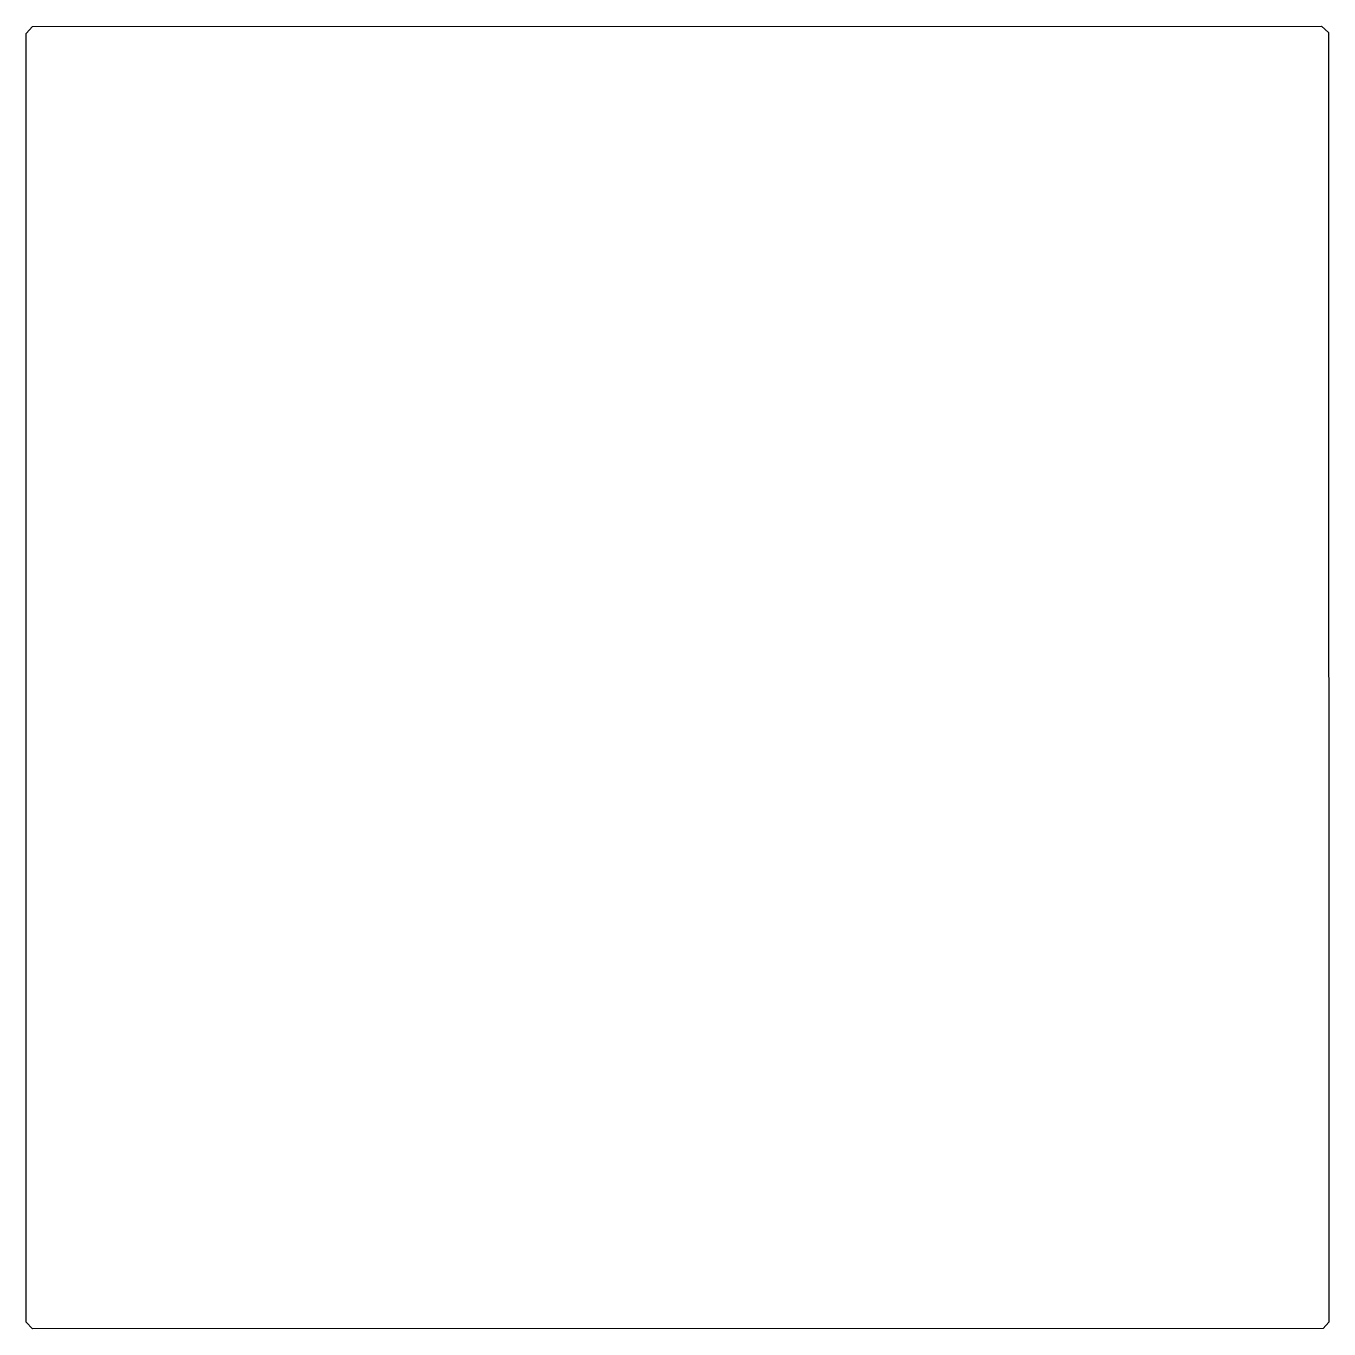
# Model space of a CAD drawing. Header units: millimetres. Extents: x 0 to 300, y 0 to 300.
import ezdxf

# ---------------------------------------------------------------- set-up
doc = ezdxf.new("R2010")
doc.units = ezdxf.units.MM
doc.layers.add('CUT', color=7, linetype='CONTINUOUS')

msp = doc.modelspace()

# ---------------------------------------------------------------- linework, layer by layer
at = {"layer": 'CUT'}
msp.add_lwpolyline([(1.5003, 0), (0, 1.5888), (0, 298.3213), (1.5108, 299.9284), (298.3213, 300), (299.9284, 298.4892), (300, 1.5888), (298.6715, 0.0758)], close=True, dxfattribs=at)

doc.saveas('drawing.dxf')
